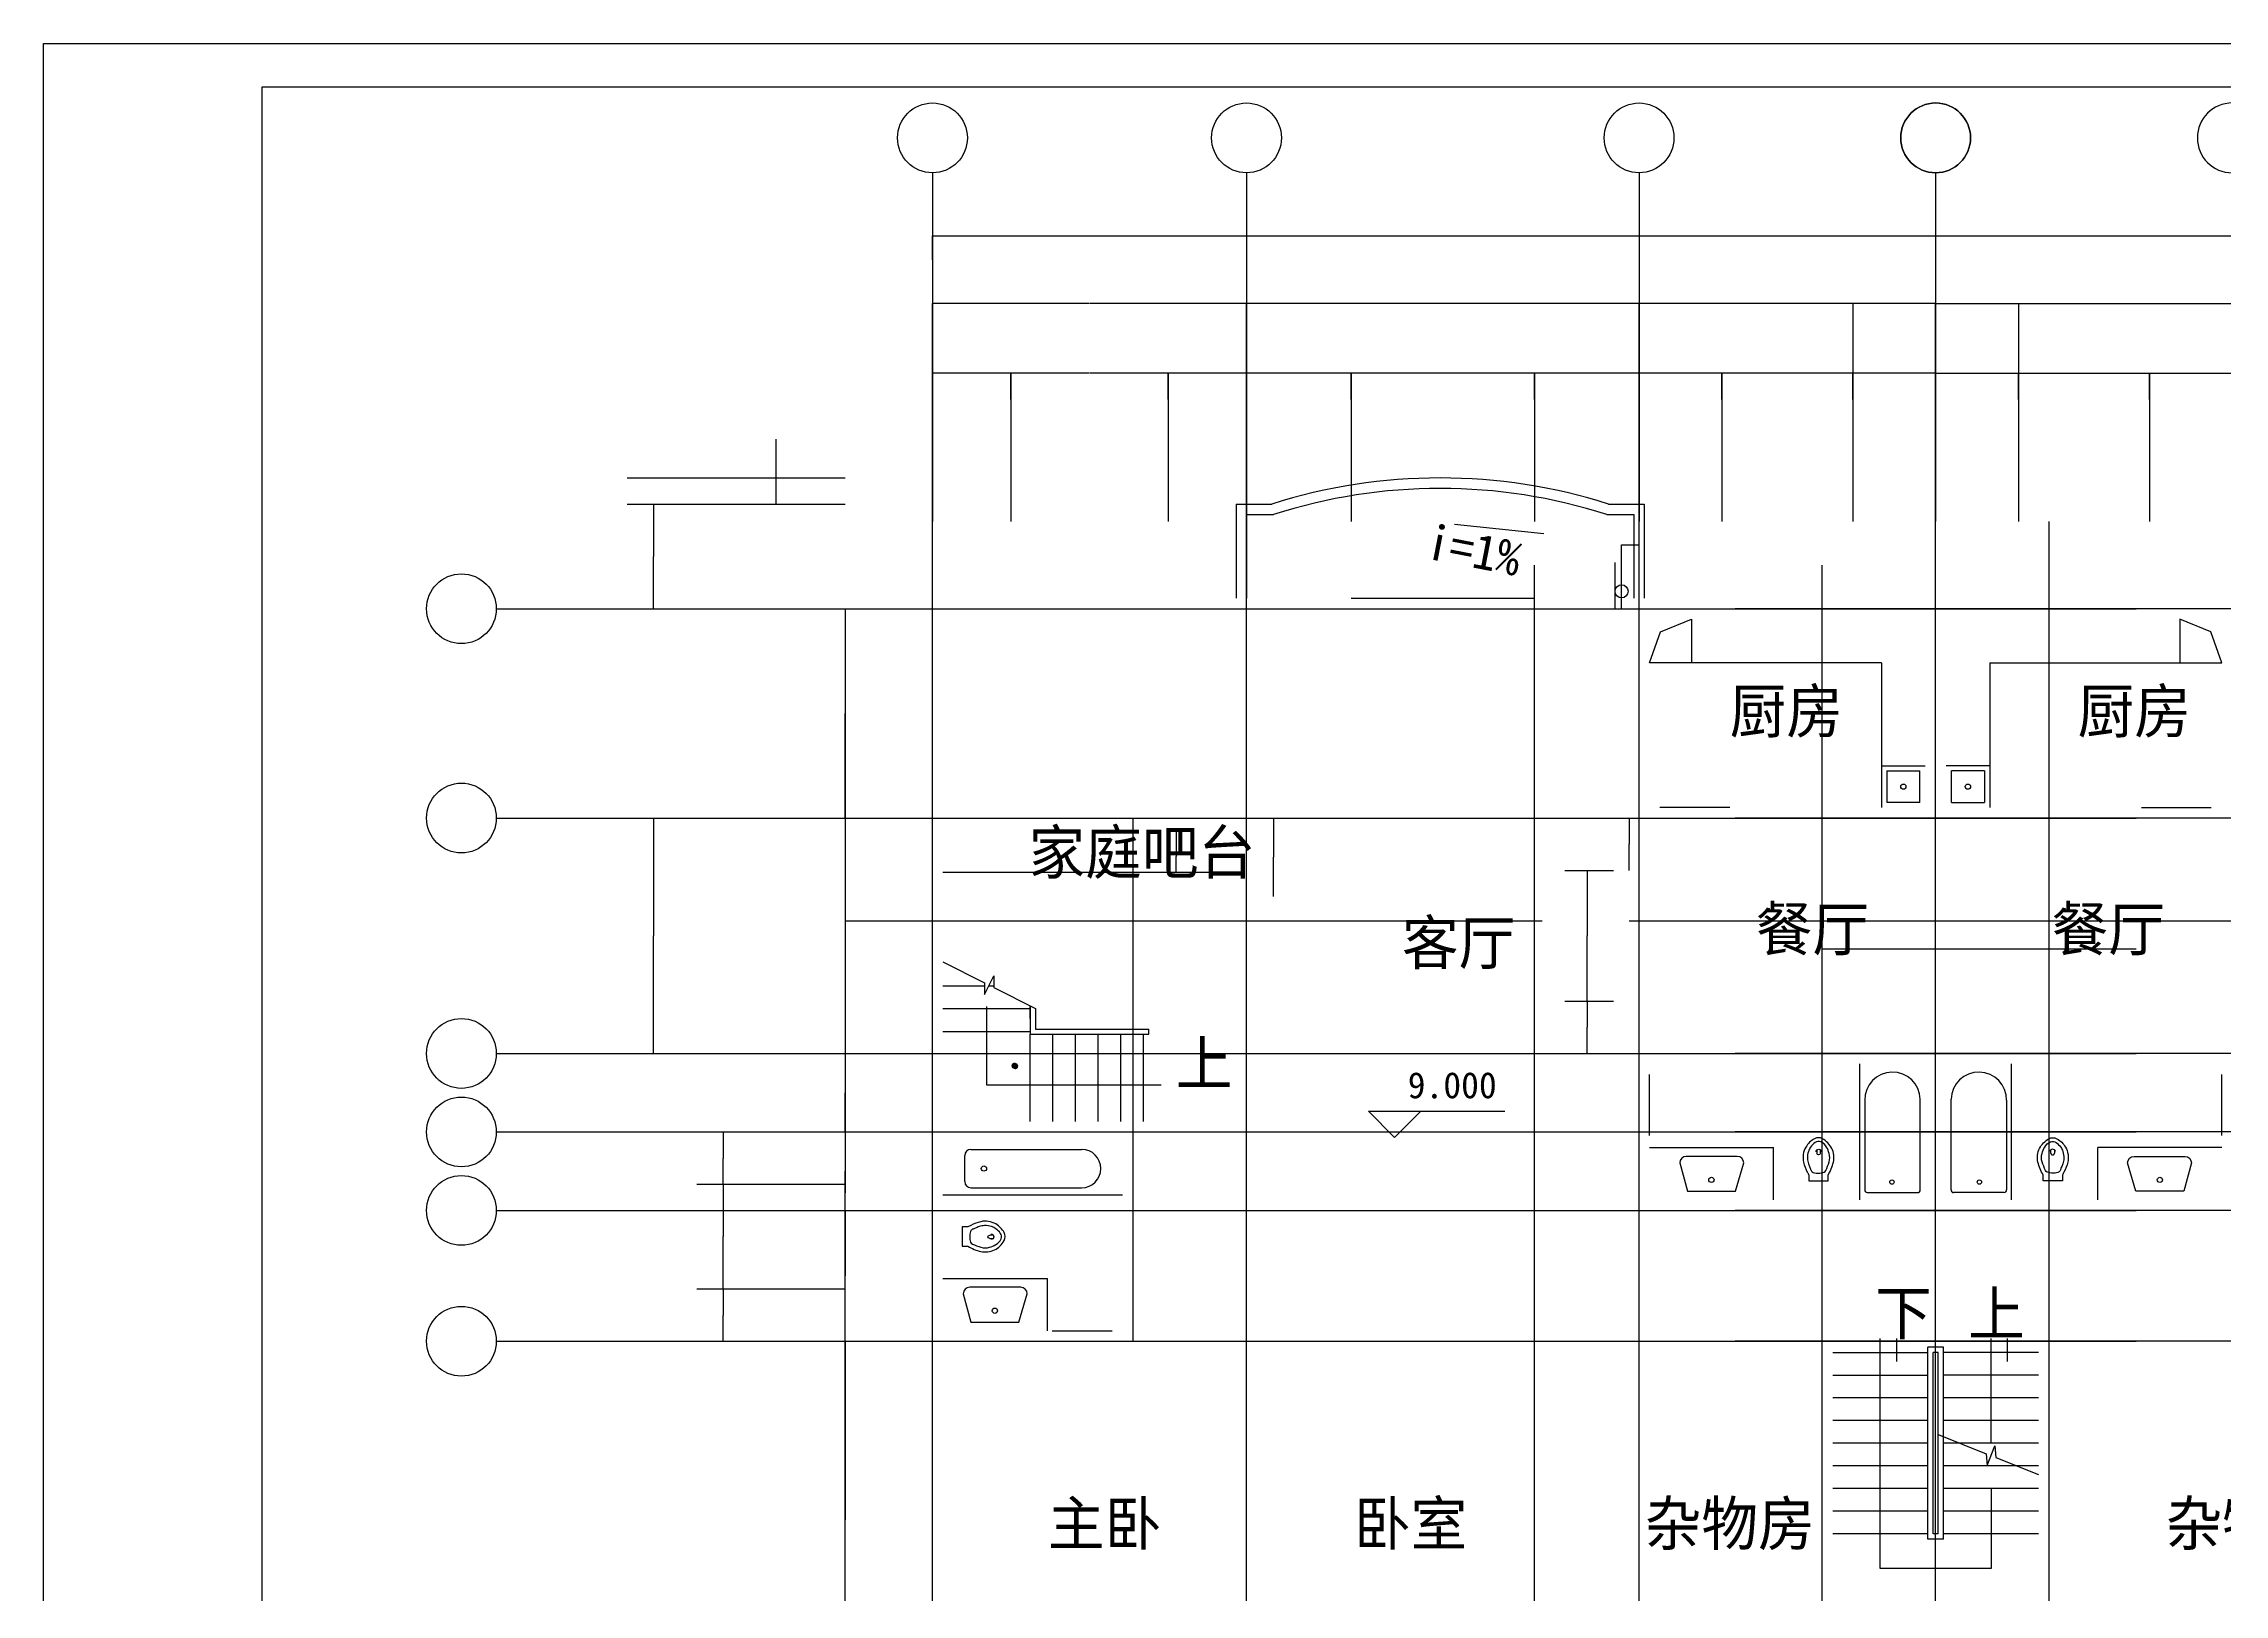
# Model space of a CAD drawing. Header units: metres. Extents: x 338339 to 1133840, y -479113 to 96125.
# Drawn here: x 479077 to 504076, y -171660 to -153876 of the extents above; entities that cross this region are included whole.
import ezdxf

# ---------------------------------------------------------------- set-up
doc = ezdxf.new("R2010")
doc.units = ezdxf.units.M
for name, color, linetype in [('AXIS', 3, 'Continuous'), ('DOTE', 1, 'Continuous'), ('PUB_DIM', 3, 'Continuous'), ('PUB_TEXT', 7, 'Continuous'), ('PUB_TITLE', 4, 'Continuous'), ('STAIR', 2, 'Continuous'), ('WALL', 9, 'Continuous'), ('ZZ-1', 7, 'Continuous')]:
    doc.layers.add(name, color=color, linetype=linetype)
doc.dimstyles.get("Standard").update_dxf_attribs({"dimtxt": 2.5, "dimasz": 2.5, "dimexe": 1.25, "dimexo": 0.625, "dimtad": 1, "dimcen": 2.5, "dimazin": 3, "dimtfac": 1, "dimtmove": 0, "dimatfit": 3})

# ---------------------------------------------------------------- blocks, each defined once
blk = doc.blocks.new('_AXISO')
blk.add_circle((0, 0), 0.5)
blk = doc.blocks.new('$PLAN$00000379')
for p, q in [((-574.82, 18.03), (-536.01, 18.03)), ((-571.79, 18.03), (-571.79, 18.03)), ((-536.01, -21.97), (-576.12, -21.44))]:
    blk.add_line(p, q)
for points in [[(-285, -110, -0.08), (-434.24, -171.11, -0.17), (-591.86, -152.05, -0.15), (-702.09, -45.51, -0.25), (-702.09, 45.51, -0.14), (-606.56, 144.46, -0.19), (-434.24, 171.11, -0.07), (-319.8, 127.98, 0.01), (-285, 110), (-220, 110), (-220, -110)], [(-306.93, -0.87, -0.07), (-317.35, -63.71, -0.22), (-336.99, -85.07, -0.02), (-436.05, -122.27, -0.16), (-533.25, -122.27, -0.08), (-606.18, -91.93, -0.19), (-665.8, -26.45, -0.25), (-657.73, 38.66, -0.08), (-606.18, 90.19, -0.08), (-556.07, 115.14, -0.09), (-476.99, 125.64, -0.07), (-415.74, 114.27, -0.02), (-371.35, 97.08, 0.02), (-336.99, 83.33, -0.16), (-323.76, 73, -0.17), (-307.53, 11.58)]]:
    blk.add_lwpolyline(points, format="xyb", close=True)
for centre, radius, start, end in [((-548.84, -2.59), 33.16, 100.05, 259.95), ((-536.01, -1.97), 20, 270, 90)]:
    blk.add_arc(centre, radius, start, end)
blk = doc.blocks.new('*D204')
for p, q in [((499064.14, -157656.9), (498315.89, -157656.9)), ((498316.14, -157956.9), (498316.14, -157656.9)), ((499816.39, -157656.9), (499068.14, -157656.9)), ((499816.14, -157956.9), (499816.14, -157656.9))]:
    blk.add_line(p, q)
at = {"layer": 'Defpoints'}
for p in [(499816.14, -157656.9), (498316.14, -157956.9), (499816.14, -157956.9)]:
    blk.add_point(p, dxfattribs=at)
at = {"layer": 'PUB_DIM', "insert": (499066.14, -157656.9), "char_height": 1, "attachment_point": 5}
blk.add_mtext('1500', dxfattribs=at)
blk = doc.blocks.new('*D205')
for p, q in [((499064.14, -156856.9), (497365.89, -156856.9)), ((497366.14, -159356.9), (497366.14, -156856.9)), ((500766.39, -156856.9), (499068.14, -156856.9)), ((500766.14, -159356.9), (500766.14, -156856.9))]:
    blk.add_line(p, q)
at = {"layer": 'Defpoints'}
for p in [(500766.14, -156856.9), (497366.14, -159356.9), (500766.14, -159356.9)]:
    blk.add_point(p, dxfattribs=at)
at = {"layer": 'AXIS', "insert": (499066.14, -156856.9), "char_height": 1, "attachment_point": 5}
blk.add_mtext('3400', dxfattribs=at)
blk = doc.blocks.new('*D206')
for p, q in [((489266.14, -156356.9), (489266.14, -156081.9)), ((489266.39, -156081.9), (500763.64, -156081.9)), ((500768.64, -156081.9), (512265.89, -156081.9)), ((512266.14, -156356.9), (512266.14, -156081.9))]:
    blk.add_line(p, q)
at = {"layer": 'Defpoints'}
for p in [(489266.14, -156081.9), (489266.14, -156356.9), (512266.14, -156356.9)]:
    blk.add_point(p, dxfattribs=at)
at = {"layer": 'PUB_DIM', "insert": (500766.14, -156081.9), "char_height": 1, "attachment_point": 5}
blk.add_mtext('23000', dxfattribs=at)
blk = doc.blocks.new('*D207')
for p, q in [((495114.14, -156856.9), (492865.89, -156856.9)), ((492866.14, -159356.9), (492866.14, -156856.9)), ((497366.39, -156856.9), (495118.14, -156856.9)), ((497366.14, -159356.9), (497366.14, -156856.9))]:
    blk.add_line(p, q)
at = {"layer": 'Defpoints'}
for p in [(497366.14, -156856.9), (492866.14, -159356.9), (497366.14, -159356.9)]:
    blk.add_point(p, dxfattribs=at)
at = {"layer": 'AXIS', "insert": (495116.14, -156856.9), "char_height": 1, "attachment_point": 5}
blk.add_mtext('4500', dxfattribs=at)
blk = doc.blocks.new('*D208')
for p, q in [((491064.14, -156856.9), (489265.89, -156856.9)), ((489266.14, -159356.9), (489266.14, -156856.9)), ((492866.39, -156856.9), (491068.14, -156856.9)), ((492866.14, -159356.9), (492866.14, -156856.9))]:
    blk.add_line(p, q)
at = {"layer": 'Defpoints'}
for p in [(492866.14, -156856.9), (489266.14, -159356.9), (492866.14, -159356.9)]:
    blk.add_point(p, dxfattribs=at)
at = {"layer": 'AXIS', "insert": (491066.14, -156856.9), "char_height": 1, "attachment_point": 5}
blk.add_mtext('3600', dxfattribs=at)
blk = doc.blocks.new('*D209')
for p, q in [((488266.14, -160356.9), (488266.14, -161556.9)), ((488265.89, -161556.9), (488265.64, -161556.9)), ((488266.14, -162756.9), (488266.14, -161556.9)), ((488266.14, -161556.9), (488266.14, -161556.9)), ((488266.39, -161556.9), (488266.64, -161556.9))]:
    blk.add_line(p, q)
at = {"layer": 'Defpoints'}
for p in [(488266.14, -160356.9), (488266.14, -161556.9), (488266.14, -162756.9)]:
    blk.add_point(p, dxfattribs=at)
at = {"layer": 'AXIS', "insert": (488266.14, -161555.775), "char_height": 1, "attachment_point": 5}
blk.add_mtext('0', dxfattribs=at)
blk = doc.blocks.new('*D210')
for p, q in [((488266.14, -166356.9), (488266.14, -166806.9)), ((488265.89, -166806.9), (488265.64, -166806.9)), ((488266.14, -167256.9), (488266.14, -166806.9)), ((488266.14, -166806.9), (488266.14, -166806.9)), ((488266.39, -166806.9), (488266.64, -166806.9))]:
    blk.add_line(p, q)
at = {"layer": 'Defpoints'}
for p in [(488266.14, -166356.9), (488266.14, -166806.9), (488266.14, -167256.9)]:
    blk.add_point(p, dxfattribs=at)
at = {"layer": 'AXIS', "insert": (488266.14, -166805.775), "char_height": 1, "attachment_point": 5}
blk.add_mtext('0', dxfattribs=at)
blk = doc.blocks.new('*D211')
for p, q in [((488266.14, -167256.9), (488266.14, -168006.9)), ((488265.89, -168006.9), (488265.64, -168006.9)), ((488266.14, -168756.9), (488266.14, -168006.9)), ((488266.14, -168006.9), (488266.14, -168006.9)), ((488266.39, -168006.9), (488266.64, -168006.9))]:
    blk.add_line(p, q)
at = {"layer": 'Defpoints'}
for p in [(488266.14, -167256.9), (488266.14, -168006.9), (488266.14, -168756.9)]:
    blk.add_point(p, dxfattribs=at)
at = {"layer": 'AXIS', "insert": (488266.14, -168005.775), "char_height": 1, "attachment_point": 5}
blk.add_mtext('0', dxfattribs=at)
blk = doc.blocks.new('*D212')
for p, q in [((488266.14, -168756.9), (488266.14, -170806.9)), ((488265.89, -170806.9), (488265.64, -170806.9)), ((488266.14, -172856.9), (488266.14, -170806.9)), ((488266.14, -170806.9), (488266.14, -170806.9)), ((488266.39, -170806.9), (488266.64, -170806.9))]:
    blk.add_line(p, q)
at = {"layer": 'Defpoints'}
for p in [(488266.14, -168756.9), (488266.14, -170806.9), (488266.14, -172856.9)]:
    blk.add_point(p, dxfattribs=at)
at = {"layer": 'AXIS', "insert": (488266.14, -170805.775), "char_height": 1, "attachment_point": 5}
blk.add_mtext('0', dxfattribs=at)
blk = doc.blocks.new('*D214')
for p, q in [((488266.14, -165456.9), (488266.14, -165906.9)), ((488265.89, -165906.9), (488265.64, -165906.9)), ((488266.14, -166356.9), (488266.14, -165906.9)), ((488266.14, -165906.9), (488266.14, -165906.9)), ((488266.39, -165906.9), (488266.64, -165906.9))]:
    blk.add_line(p, q)
at = {"layer": 'Defpoints'}
for p in [(488266.14, -165456.9), (488266.14, -165906.9), (488266.14, -166356.9)]:
    blk.add_point(p, dxfattribs=at)
at = {"layer": 'AXIS', "insert": (488266.14, -165905.775), "char_height": 1, "attachment_point": 5}
blk.add_mtext('0', dxfattribs=at)
blk = doc.blocks.new('*D215')
for p, q in [((488266.14, -160356.9), (488266.14, -167056.9)), ((488265.89, -167056.9), (488265.64, -167056.9)), ((488266.14, -173756.9), (488266.14, -167056.9)), ((488266.14, -167056.9), (488266.14, -167056.9)), ((488266.39, -167056.9), (488266.64, -167056.9))]:
    blk.add_line(p, q)
at = {"layer": 'Defpoints'}
for p in [(488266.14, -160356.9), (488266.14, -167056.9), (488266.14, -173756.9)]:
    blk.add_point(p, dxfattribs=at)
at = {"layer": 'AXIS', "insert": (488266.14, -167055.775), "char_height": 1, "attachment_point": 5}
blk.add_mtext('0', dxfattribs=at)
blk = doc.blocks.new('*D216')
for p, q in [((486866.14, -166956.9), (486866.14, -167556.9)), ((486865.89, -167556.9), (486865.64, -167556.9)), ((486866.14, -168156.9), (486866.14, -167556.9)), ((486866.14, -167556.9), (486866.14, -167556.9)), ((486866.39, -167556.9), (486866.64, -167556.9))]:
    blk.add_line(p, q)
at = {"layer": 'Defpoints'}
for p in [(486866.14, -166956.9), (486866.14, -167556.9), (486866.14, -168156.9)]:
    blk.add_point(p, dxfattribs=at)
at = {"layer": 'PUB_DIM', "insert": (486866.14, -167555.775), "char_height": 1, "attachment_point": 5}
blk.add_mtext('0', dxfattribs=at)
blk = doc.blocks.new('*D217')
for p, q in [((486866.14, -168156.9), (486866.14, -168462.16)), ((486865.89, -168462.16), (486865.64, -168462.16)), ((486866.14, -168756.9), (486866.14, -168462.16)), ((486866.14, -168462.16), (486866.14, -168462.16)), ((486866.39, -168462.16), (486866.64, -168462.16))]:
    blk.add_line(p, q)
at = {"layer": 'Defpoints'}
for p in [(486866.14, -168156.9), (486866.14, -168462.16), (486866.14, -168756.9)]:
    blk.add_point(p, dxfattribs=at)
at = {"layer": 'PUB_DIM', "insert": (486866.14, -168461.035), "char_height": 1, "attachment_point": 5}
blk.add_mtext('0', dxfattribs=at)
blk = doc.blocks.new('*D218')
for p, q in [((486866.14, -166356.9), (486866.14, -166663.14)), ((486865.89, -166663.14), (486865.64, -166663.14)), ((486866.14, -166956.9), (486866.14, -166663.14)), ((486866.14, -166663.14), (486866.14, -166663.14)), ((486866.39, -166663.14), (486866.64, -166663.14))]:
    blk.add_line(p, q)
at = {"layer": 'Defpoints'}
for p in [(486866.14, -166356.9), (486866.14, -166663.14), (486866.14, -166956.9)]:
    blk.add_point(p, dxfattribs=at)
at = {"layer": 'PUB_DIM', "insert": (486866.14, -166662.015), "char_height": 1, "attachment_point": 5}
blk.add_mtext('0', dxfattribs=at)
blk = doc.blocks.new('*D219')
for p, q in [((486066.14, -159156.9), (486066.14, -159756.9)), ((486065.89, -159756.9), (486065.64, -159756.9)), ((486066.14, -160356.9), (486066.14, -159756.9)), ((486066.14, -159756.9), (486066.14, -159756.9)), ((486066.39, -159756.9), (486066.64, -159756.9))]:
    blk.add_line(p, q)
at = {"layer": 'Defpoints'}
for p in [(486066.14, -159156.9), (486066.14, -159756.9), (486066.14, -160356.9)]:
    blk.add_point(p, dxfattribs=at)
at = {"layer": 'PUB_DIM', "insert": (486066.14, -159755.775), "char_height": 1, "attachment_point": 5}
blk.add_mtext('0', dxfattribs=at)
blk = doc.blocks.new('*D220')
for p, q in [((487474.62, -158413.47), (487474.37, -158413.47)), ((487474.87, -158856.9), (487474.87, -158413.47)), ((487474.87, -159156.9), (487474.87, -158413.47)), ((487474.87, -158413.47), (487474.87, -158413.47)), ((487475.12, -158413.47), (487475.37, -158413.47))]:
    blk.add_line(p, q)
at = {"layer": 'Defpoints'}
for p in [(487474.87, -158413.47), (487474.87, -158856.9), (487474.87, -159156.9)]:
    blk.add_point(p, dxfattribs=at)
at = {"layer": 'PUB_DIM', "insert": (487474.87, -158412.345), "char_height": 1, "attachment_point": 5}
blk.add_mtext('0', dxfattribs=at)
blk = doc.blocks.new('*D221')
for p, q in [((493464.14, -157656.9), (492865.89, -157656.9)), ((492866.14, -157956.9), (492866.14, -157656.9)), ((494066.39, -157656.9), (493468.14, -157656.9)), ((494066.14, -157956.9), (494066.14, -157656.9))]:
    blk.add_line(p, q)
at = {"layer": 'Defpoints'}
for p in [(494066.14, -157656.9), (492866.14, -157956.9), (494066.14, -157956.9)]:
    blk.add_point(p, dxfattribs=at)
at = {"layer": 'PUB_DIM', "insert": (493466.14, -157656.9), "char_height": 1, "attachment_point": 5}
blk.add_mtext('1200', dxfattribs=at)
blk = doc.blocks.new('*D222')
for p, q in [((491064.14, -157656.9), (490165.89, -157656.9)), ((490166.14, -157956.9), (490166.14, -157656.9)), ((491966.39, -157656.9), (491068.14, -157656.9)), ((491966.14, -157956.9), (491966.14, -157656.9))]:
    blk.add_line(p, q)
at = {"layer": 'Defpoints'}
for p in [(491966.14, -157656.9), (490166.14, -157956.9), (491966.14, -157956.9)]:
    blk.add_point(p, dxfattribs=at)
at = {"layer": 'PUB_DIM', "insert": (491066.14, -157656.9), "char_height": 1, "attachment_point": 5}
blk.add_mtext('1800', dxfattribs=at)
blk = doc.blocks.new('*D223')
for p, q in [((489714.64, -157656.9), (489265.89, -157656.9)), ((489266.14, -157956.9), (489266.14, -157656.9)), ((490166.39, -157656.9), (489717.64, -157656.9)), ((490166.14, -157956.9), (490166.14, -157656.9))]:
    blk.add_line(p, q)
at = {"layer": 'Defpoints'}
for p in [(490166.14, -157656.9), (489266.14, -157956.9), (490166.14, -157956.9)]:
    blk.add_point(p, dxfattribs=at)
at = {"layer": 'PUB_DIM', "insert": (489716.14, -157656.9), "char_height": 1, "attachment_point": 5}
blk.add_mtext('900', dxfattribs=at)
blk = doc.blocks.new('*D224')
for p, q in [((492414.64, -157656.9), (491965.89, -157656.9)), ((491966.14, -157956.9), (491966.14, -157656.9)), ((492866.39, -157656.9), (492417.64, -157656.9)), ((492866.14, -157956.9), (492866.14, -157656.9))]:
    blk.add_line(p, q)
at = {"layer": 'Defpoints'}
for p in [(492866.14, -157656.9), (491966.14, -157956.9), (492866.14, -157956.9)]:
    blk.add_point(p, dxfattribs=at)
at = {"layer": 'PUB_DIM', "insert": (492416.14, -157656.9), "char_height": 1, "attachment_point": 5}
blk.add_mtext('900', dxfattribs=at)
blk = doc.blocks.new('*D225')
for p, q in [((496764.14, -157656.9), (496165.89, -157656.9)), ((496166.14, -157956.9), (496166.14, -157656.9)), ((497366.39, -157656.9), (496768.14, -157656.9)), ((497366.14, -157956.9), (497366.14, -157656.9))]:
    blk.add_line(p, q)
at = {"layer": 'Defpoints'}
for p in [(497366.14, -157656.9), (496166.14, -157956.9), (497366.14, -157956.9)]:
    blk.add_point(p, dxfattribs=at)
at = {"layer": 'PUB_DIM', "insert": (496766.14, -157656.9), "char_height": 1, "attachment_point": 5}
blk.add_mtext('1200', dxfattribs=at)
blk = doc.blocks.new('*D226')
for p, q in [((495114.14, -157656.9), (494065.89, -157656.9)), ((494066.14, -157956.9), (494066.14, -157656.9)), ((496166.39, -157656.9), (495118.14, -157656.9)), ((496166.14, -157956.9), (496166.14, -157656.9))]:
    blk.add_line(p, q)
at = {"layer": 'Defpoints'}
for p in [(496166.14, -157656.9), (494066.14, -157956.9), (496166.14, -157956.9)]:
    blk.add_point(p, dxfattribs=at)
at = {"layer": 'PUB_DIM', "insert": (495116.14, -157656.9), "char_height": 1, "attachment_point": 5}
blk.add_mtext('2100', dxfattribs=at)
blk = doc.blocks.new('*D227')
for p, q in [((497839.64, -157656.9), (497365.89, -157656.9)), ((497366.14, -157956.9), (497366.14, -157656.9)), ((498316.39, -157656.9), (497842.64, -157656.9)), ((498316.14, -157956.9), (498316.14, -157656.9))]:
    blk.add_line(p, q)
at = {"layer": 'Defpoints'}
for p in [(498316.14, -157656.9), (497366.14, -157956.9), (498316.14, -157956.9)]:
    blk.add_point(p, dxfattribs=at)
at = {"layer": 'PUB_DIM', "insert": (497841.14, -157656.9), "char_height": 1, "attachment_point": 5}
blk.add_mtext('950', dxfattribs=at)
blk = doc.blocks.new('*D228')
for p, q in [((499816.14, -156862.34), (499816.14, -157656.9)), ((500766.14, -156862.34), (500766.14, -157656.9)), ((500289.64, -157656.9), (499815.89, -157656.9)), ((500766.39, -157656.9), (500292.64, -157656.9))]:
    blk.add_line(p, q)
at = {"layer": 'Defpoints'}
for p in [(499816.14, -156862.34), (500766.14, -156862.34), (500766.14, -157656.9)]:
    blk.add_point(p, dxfattribs=at)
at = {"layer": 'PUB_DIM', "insert": (500291.14, -157656.9), "char_height": 1, "attachment_point": 5}
blk.add_mtext('950', dxfattribs=at)
blk = doc.blocks.new('*D230')
for p, q in [((500766.14, -156862.34), (500766.14, -157656.9)), ((501716.14, -156862.34), (501716.14, -157656.9)), ((500766.39, -157656.9), (501239.64, -157656.9)), ((501242.64, -157656.9), (501715.89, -157656.9))]:
    blk.add_line(p, q)
at = {"layer": 'Defpoints'}
for p in [(500766.14, -156862.34), (501716.14, -156862.34), (500766.14, -157656.9)]:
    blk.add_point(p, dxfattribs=at)
at = {"layer": 'PUB_DIM', "insert": (501241.14, -157656.9), "char_height": 1, "attachment_point": 5}
blk.add_mtext('950', dxfattribs=at)
blk = doc.blocks.new('*D232')
for p, q in [((500766.14, -159356.9), (500766.14, -156856.9)), ((500766.39, -156856.9), (502464.14, -156856.9)), ((502468.14, -156856.9), (504165.89, -156856.9)), ((504166.14, -159356.9), (504166.14, -156856.9))]:
    blk.add_line(p, q)
at = {"layer": 'Defpoints'}
for p in [(500766.14, -156856.9), (500766.14, -159356.9), (504166.14, -159356.9)]:
    blk.add_point(p, dxfattribs=at)
at = {"layer": 'AXIS', "insert": (502466.14, -156856.9), "char_height": 1, "attachment_point": 5}
blk.add_mtext('3400', dxfattribs=at)
blk = doc.blocks.new('*D235')
for p, q in [((501716.14, -157956.9), (501716.14, -157656.9)), ((501716.39, -157656.9), (502464.14, -157656.9)), ((502468.14, -157656.9), (503215.89, -157656.9)), ((503216.14, -157956.9), (503216.14, -157656.9))]:
    blk.add_line(p, q)
at = {"layer": 'Defpoints'}
for p in [(501716.14, -157656.9), (501716.14, -157956.9), (503216.14, -157956.9)]:
    blk.add_point(p, dxfattribs=at)
at = {"layer": 'PUB_DIM', "insert": (502466.14, -157656.9), "char_height": 1, "attachment_point": 5}
blk.add_mtext('1500', dxfattribs=at)
blk = doc.blocks.new('*D236')
for p, q in [((503216.14, -157956.9), (503216.14, -157656.9)), ((503216.39, -157656.9), (503689.64, -157656.9)), ((503692.64, -157656.9), (504165.89, -157656.9)), ((504166.14, -157956.9), (504166.14, -157656.9))]:
    blk.add_line(p, q)
at = {"layer": 'Defpoints'}
for p in [(503216.14, -157656.9), (503216.14, -157956.9), (504166.14, -157956.9)]:
    blk.add_point(p, dxfattribs=at)
at = {"layer": 'PUB_DIM', "insert": (503691.14, -157656.9), "char_height": 1, "attachment_point": 5}
blk.add_mtext('950', dxfattribs=at)
blk = doc.blocks.new('*D241')
for p, q in [((486066.14, -162756.9), (486066.14, -164106.9)), ((486065.89, -164106.9), (486065.64, -164106.9)), ((486066.14, -165456.9), (486066.14, -164106.9)), ((486066.14, -164106.9), (486066.14, -164106.9)), ((486066.39, -164106.9), (486066.64, -164106.9))]:
    blk.add_line(p, q)
at = {"layer": 'Defpoints'}
for p in [(486066.14, -162756.9), (486066.14, -164106.9), (486066.14, -165456.9)]:
    blk.add_point(p, dxfattribs=at)
at = {"layer": 'PUB_DIM', "insert": (486066.14, -164105.775), "char_height": 1, "attachment_point": 5}
blk.add_mtext('0', dxfattribs=at)
blk = doc.blocks.new('*D242')
for p, q in [((497090.89, -159828.25), (497090.64, -159828.25)), ((497091.14, -160356.9), (497091.14, -159828.25)), ((497091.14, -160156.9), (497091.14, -159828.25)), ((497091.14, -159828.25), (497091.14, -159828.25)), ((497091.39, -159828.25), (497091.64, -159828.25))]:
    blk.add_line(p, q)
at = {"layer": 'Defpoints'}
for p in [(497091.14, -159828.25), (497091.14, -160156.9), (497091.14, -160356.9)]:
    blk.add_point(p, dxfattribs=at)
at = {"layer": 'PUB_DIM', "insert": (497091.14, -159827.125), "char_height": 1, "attachment_point": 5}
blk.add_mtext('0', dxfattribs=at)
blk = doc.blocks.new('*D243')
for p, q in [((497166.14, -160356.9), (497166.14, -159623.43)), ((497166.39, -159623.43), (497264.64, -159623.43)), ((497267.64, -159623.43), (497365.89, -159623.43)), ((497366.14, -160356.9), (497366.14, -159623.43))]:
    blk.add_line(p, q)
at = {"layer": 'Defpoints'}
for p in [(497166.14, -159623.43), (497166.14, -160356.9), (497366.14, -160356.9)]:
    blk.add_point(p, dxfattribs=at)
at = {"layer": 'PUB_DIM', "insert": (497266.14, -159623.43), "char_height": 1, "attachment_point": 5}
blk.add_mtext('200', dxfattribs=at)
blk = doc.blocks.new('*D250')
for p, q in [((493173.7, -162756.9), (493173.7, -163206.9)), ((493173.45, -163206.9), (493173.2, -163206.9)), ((493173.7, -163656.9), (493173.7, -163206.9)), ((493173.7, -163206.9), (493173.7, -163206.9)), ((493173.95, -163206.9), (493174.2, -163206.9))]:
    blk.add_line(p, q)
at = {"layer": 'Defpoints'}
for p in [(493173.7, -162756.9), (493173.7, -163206.9), (493173.7, -163656.9)]:
    blk.add_point(p, dxfattribs=at)
at = {"layer": 'PUB_DIM', "insert": (493173.7, -163205.775), "char_height": 1, "attachment_point": 5}
blk.add_mtext('0', dxfattribs=at)
blk = doc.blocks.new('*D251')
for p, q in [((492059.98, -162876.9), (492059.98, -163197.96)), ((492059.73, -163197.96), (492059.48, -163197.96)), ((492059.98, -163376.9), (492059.98, -163197.96)), ((492059.98, -163197.96), (492059.98, -163197.96)), ((492060.23, -163197.96), (492060.48, -163197.96))]:
    blk.add_line(p, q)
at = {"layer": 'Defpoints'}
for p in [(492059.98, -162876.9), (492059.98, -163197.96), (492059.98, -163376.9)]:
    blk.add_point(p, dxfattribs=at)
at = {"layer": 'PUB_DIM', "insert": (492059.98, -163196.835), "char_height": 1, "attachment_point": 5}
blk.add_mtext('0', dxfattribs=at)
blk = doc.blocks.new('*D252')
for p, q in [((497253.15, -162756.9), (497253.15, -163056.9)), ((497252.9, -163056.9), (497252.65, -163056.9)), ((497253.15, -163356.9), (497253.15, -163056.9)), ((497253.15, -163056.9), (497253.15, -163056.9)), ((497253.4, -163056.9), (497253.65, -163056.9))]:
    blk.add_line(p, q)
at = {"layer": 'Defpoints'}
for p in [(497253.15, -162756.9), (497253.15, -163056.9), (497253.15, -163356.9)]:
    blk.add_point(p, dxfattribs=at)
at = {"layer": 'PUB_DIM', "insert": (497253.15, -163055.775), "char_height": 1, "attachment_point": 5}
blk.add_mtext('0', dxfattribs=at)
blk = doc.blocks.new('*D253')
for p, q in [((496771.85, -163356.9), (496771.85, -164106.9)), ((496771.6, -164106.9), (496771.35, -164106.9)), ((496771.85, -164856.9), (496771.85, -164106.9)), ((496771.85, -164106.9), (496771.85, -164106.9)), ((496772.1, -164106.9), (496772.35, -164106.9))]:
    blk.add_line(p, q)
at = {"layer": 'Defpoints'}
for p in [(496771.85, -163356.9), (496771.85, -164106.9), (496771.85, -164856.9)]:
    blk.add_point(p, dxfattribs=at)
at = {"layer": 'PUB_DIM', "insert": (496771.85, -164105.775), "char_height": 1, "attachment_point": 5}
blk.add_mtext('0', dxfattribs=at)
blk = doc.blocks.new('*D254')
for p, q in [((496771.85, -164856.9), (496771.85, -165156.9)), ((496771.6, -165156.9), (496771.35, -165156.9)), ((496771.85, -165456.9), (496771.85, -165156.9)), ((496771.85, -165156.9), (496771.85, -165156.9)), ((496772.1, -165156.9), (496772.35, -165156.9))]:
    blk.add_line(p, q)
at = {"layer": 'Defpoints'}
for p in [(496771.85, -164856.9), (496771.85, -165156.9), (496771.85, -165456.9)]:
    blk.add_point(p, dxfattribs=at)
at = {"layer": 'PUB_DIM', "insert": (496771.85, -165155.775), "char_height": 1, "attachment_point": 5}
blk.add_mtext('0', dxfattribs=at)

msp = doc.modelspace()

# ---------------------------------------------------------------- hatches: boundary and pattern name
h = msp.add_hatch()
h.set_pattern_fill('SOLID')
h.paths.add_polyline_path([(490180.24, -165599.63, 1), (490240.24, -165599.63, 1)])

# ---------------------------------------------------------------- linework, layer by layer
for p, q in [((492746.14, -159156.9), (492746.14, -160236.9)), ((492746.14, -159156.9), (493156.14, -159156.9)), ((497016.14, -159156.9), (497426.14, -159156.9)), ((497016.14, -159156.9), (497426.14, -159156.9)), ((497426.14, -159156.9), (497426.14, -160236.9)), ((492866.14, -159276.9), (492866.14, -160236.9)), ((492866.14, -159276.9), (493174.88, -159276.9)), ((496997.39, -159276.9), (497306.14, -159276.9)), ((497306.14, -159276.9), (497306.14, -160236.9)), ((494066.14, -160236.9), (496166.14, -160236.9)), ((497611, -160622.5), (497966.14, -160476.9)), ((503921.27, -160622.5), (503566.14, -160476.9)), ((497486.14, -160976.9), (497611, -160622.5)), ((504046.14, -160976.9), (503921.27, -160622.5)), ((500146.14, -160976.9), (497966.14, -160976.9)), ((500146.14, -160976.9), (500146.14, -162636.9)), ((501386.14, -160976.9), (501386.14, -162636.9)), ((501386.14, -160976.9), (503566.14, -160976.9)), ((500146.14, -162156.9), (500646.14, -162156.9)), ((500206.14, -162216.9), (500586.14, -162216.9)), ((500206.14, -162216.9), (500206.14, -162576.9)), ((500586.14, -162576.9), (500586.14, -162216.9)), ((501386.14, -162156.9), (500886.14, -162156.9)), ((500946.14, -162576.9), (500946.14, -162216.9)), ((501326.14, -162216.9), (500946.14, -162216.9)), ((501326.14, -162216.9), (501326.14, -162576.9)), ((498406.14, -162636.9), (497606.14, -162636.9)), ((500586.14, -162576.9), (500206.14, -162576.9)), ((500946.14, -162576.9), (501326.14, -162576.9)), ((503126.14, -162636.9), (503926.14, -162636.9)), ((496514.1, -162756.9), (497072.7, -162756.9)), ((489386.14, -163376.9), (492746.14, -163376.9)), ((496514.1, -163356.9), (497072.7, -163356.9)), ((489862.52, -164686.9), (489386.14, -164686.9)), ((489969.85, -164686.9), (489909.22, -164686.9)), ((490386.14, -164946.9), (489386.14, -164946.9)), ((490386.14, -164909.93), (490386.14, -165236.9)), ((490386.14, -165056.9), (490386.14, -164909.93)), ((490446.14, -164940.15), (490446.14, -165176.9)), ((496514.1, -164856.9), (497072.7, -164856.9)), ((490386.14, -165206.9), (489386.14, -165206.9)), ((490386.14, -165236.9), (491746.14, -165236.9)), ((490386.14, -165236.9), (491746.14, -165236.9)), ((490386.14, -166236.9), (490386.14, -165236.9)), ((490446.14, -165176.9), (491746.14, -165176.9)), ((490646.14, -166236.9), (490646.14, -165236.9)), ((490906.14, -166236.9), (490906.14, -165236.9)), ((491166.14, -166236.9), (491166.14, -165236.9)), ((491426.14, -166236.9), (491426.14, -165236.9)), ((491686.14, -166236.9), (491686.14, -165236.9)), ((491746.14, -165236.9), (491746.14, -165176.9)), ((496514.1, -165456.9), (497072.7, -165456.9)), ((497486.14, -166396.9), (497486.14, -165696.9)), ((499896.14, -167136.9), (499896.14, -165576.9)), ((501636.14, -167136.9), (501636.14, -165576.9)), ((504046.14, -166396.9), (504046.14, -165696.9)), ((499952.52, -165993.99), (499952.62, -167021.51)), ((500589.68, -167021.8), (500589.76, -165982.32)), ((500942.59, -167021.8), (500942.51, -165982.32)), ((501579.76, -165993.99), (501579.65, -167021.51)), ((489636.14, -166926.9), (489636.14, -166626.9)), ((489706.14, -166556.9), (490976.14, -166556.9)), ((497486.14, -166536.9), (498905.89, -166536.9)), ((498905.89, -167136.9), (498905.89, -166536.9)), ((502626.38, -167136.9), (502626.38, -166536.9)), ((504046.14, -166536.9), (502626.38, -166536.9)), ((489706.14, -166996.9), (490976.14, -166996.9)), ((489386.14, -167076.9), (491446.14, -167076.9)), ((499982.6, -167051.51), (500559.67, -167051.8)), ((501549.67, -167051.51), (500972.6, -167051.8)), ((489386.14, -168036.9), (490586.33, -168036.9)), ((490586.33, -168636.9), (490586.33, -168036.9)), ((490636.45, -168638.71), (491326.14, -168636.9)), ((499586.14, -168886.9), (500676.14, -168886.9)), ((500676.14, -171026.9), (500676.14, -168826.9)), ((500856.14, -168826.9), (500676.14, -168826.9)), ((500736.14, -170966.9), (500736.14, -168886.9)), ((500796.14, -168886.9), (500736.14, -168886.9)), ((500796.14, -170966.9), (500796.14, -168886.9)), ((500856.14, -171026.9), (500856.14, -168826.9)), ((501946.14, -168886.9), (500856.14, -168886.9)), ((499586.14, -169146.9), (500676.14, -169146.9)), ((501946.14, -169146.9), (500856.14, -169146.9)), ((500676.14, -169406.9), (499586.14, -169406.9)), ((501946.14, -169406.9), (500856.14, -169406.9)), ((500676.14, -169666.9), (499586.14, -169666.9)), ((501946.14, -169666.9), (500856.14, -169666.9)), ((500676.14, -169926.9), (499586.14, -169926.9)), ((501946.14, -169926.9), (500856.14, -169926.9)), ((500676.14, -170186.9), (499586.14, -170186.9)), ((501946.14, -170186.9), (500856.14, -170186.9)), ((500676.14, -170446.9), (499586.14, -170446.9)), ((501946.14, -170446.9), (500856.14, -170446.9)), ((500676.14, -170706.9), (499586.14, -170706.9)), ((501946.14, -170706.9), (500856.14, -170706.9)), ((500676.14, -170966.9), (499586.14, -170966.9)), ((500796.14, -170966.9), (500736.14, -170966.9)), ((501946.14, -170966.9), (500856.14, -170966.9)), ((500856.14, -171026.9), (500676.14, -171026.9))]:
    msp.add_line(p, q)
for centre, radius in [((497166.14, -160156.9), 75), ((500396.14, -162396.9), 30), ((501136.14, -162396.9), 30), ((490210.24, -165599.63), 30), ((489856.14, -166776.9), 30), ((498195.51, -166907.02), 30), ((500264.88, -166931.57), 25), ((501267.39, -166931.57), 25), ((503336.76, -166907.02), 30), ((489981.95, -168407.02), 30)]:
    msp.add_circle(centre, radius)
for centre, radius, start, end in [((495086.14, -165215.07), 6358.17, 72.33, 107.67), ((495086.14, -165215.07), 6238.17, 72.16, 107.84), ((500271.18, -165990.1), 318.68, 1.4, 180.7), ((501261.1, -165990.1), 318.68, 359.3, 178.6), ((489706.14, -166626.9), 70, 90, 180), ((490976.14, -166776.9), 220, 270, 90), ((489706.14, -166926.9), 70, 180, 270), ((499982.62, -167021.51), 30, 180.01, 269.97), ((500559.68, -167021.8), 30, 269.97, 360), ((500972.59, -167021.8), 30, 180, 270.03), ((501549.65, -167021.51), 30, 270.03, 359.99)]:
    msp.add_arc(centre, radius, start, end)
at = {"layer": 'AXIS'}
for p, q in [((489266.14, -155356.9), (489266.14, -159356.9)), ((492866.14, -155356.9), (492866.14, -159356.9)), ((497366.14, -155356.9), (497366.14, -159356.9)), ((500766.14, -155356.9), (500766.14, -159356.9)), ((500766.14, -155356.9), (500766.14, -159356.9)), ((490166.14, -157656.9), (490166.14, -159356.9)), ((491966.14, -157656.9), (491966.14, -159356.9)), ((494066.14, -157656.9), (494066.14, -159356.9)), ((496166.14, -157656.9), (496166.14, -159356.9)), ((498316.14, -157656.9), (498316.14, -159356.9)), ((499816.14, -157656.9), (499816.14, -159356.9)), ((501716.14, -157656.9), (501716.14, -159356.9)), ((503216.14, -157656.9), (503216.14, -159356.9)), ((485766.14, -158856.9), (488266.14, -158856.9)), ((485766.14, -159156.9), (488266.14, -159156.9)), ((484266.14, -160356.9), (488266.14, -160356.9)), ((484266.14, -162756.9), (488266.14, -162756.9)), ((484266.14, -165456.9), (488266.14, -165456.9)), ((484266.14, -166356.9), (488266.14, -166356.9)), ((486566.14, -166956.9), (488266.14, -166956.9)), ((484266.14, -167256.9), (488266.14, -167256.9)), ((486566.14, -168156.9), (488266.14, -168156.9)), ((484266.14, -168756.9), (488266.14, -168756.9))]:
    msp.add_line(p, q, dxfattribs=at)
at = {"layer": 'DOTE'}
for p, q in [((489266.14, -174756.9), (489266.14, -159356.9)), ((492866.14, -174756.9), (492866.14, -159356.9)), ((497366.14, -174256.9), (497366.14, -159356.9)), ((500766.14, -174256.9), (500766.14, -159356.9)), ((502066.14, -174756.9), (502066.14, -159356.9)), ((496166.14, -174756.9), (496166.14, -159856.9)), ((499466.14, -174756.9), (499466.14, -159856.9)), ((502066.14, -174756.9), (502066.14, -159856.9)), ((488266.14, -160356.9), (503066.14, -160356.9)), ((513266.14, -160356.9), (498466.14, -160356.9)), ((488266.14, -162756.9), (503066.14, -162756.9)), ((491566.14, -168756.9), (491566.14, -162756.9)), ((513266.14, -162756.9), (498466.14, -162756.9)), ((488266.14, -163936.9), (496256.42, -163936.9)), ((497253.15, -163936.9), (508666.14, -163936.9)), ((499466.14, -164256.9), (503066.14, -164256.9)), ((488266.14, -165456.9), (503066.14, -165456.9)), ((513489.42, -165456.9), (498466.14, -165456.9)), ((488266.14, -166356.9), (503066.14, -166356.9)), ((513266.14, -166356.9), (498466.14, -166356.9)), ((488266.14, -167256.9), (503066.14, -167256.9)), ((513266.14, -167256.9), (498466.14, -167256.9)), ((488266.14, -168756.9), (503066.14, -168756.9)), ((513266.14, -168756.9), (498466.14, -168756.9))]:
    msp.add_line(p, q, dxfattribs=at)
at = {"layer": 'PUB_DIM'}
for p, q in [((494562.75, -166420.45), (494262.75, -166120.45)), ((494262.75, -166120.45), (494862.75, -166120.45)), ((494862.75, -166120.45), (494562.75, -166420.45)), ((494562.75, -166120.45), (495825.61, -166120.45))]:
    msp.add_line(p, q, dxfattribs=at)
for points in [[(496274.32, -159497.49), (495249.19, -159392.13)], [(489886.14, -164916.9), (489886.14, -165818.28), (491886.21, -165818.28)], [(501401.14, -170446.9), (501401.14, -171363.26), (500131.14, -171363.26), (500131.14, -168725.79)], [(500315.93, -168725.79), (500315.93, -168991.27)], [(501401.14, -169926.9), (501401.14, -168725.79)], [(501585.93, -168725.79), (501585.93, -168991.27)]]:
    msp.add_lwpolyline(points, dxfattribs=at)
at = {"layer": 'PUB_TITLE'}
for points in [[(479076.51, -183575.78), (479076.51, -153875.78), (521076.51, -153875.78), (521076.51, -183575.78)], [(481576.51, -183075.78), (520576.51, -183075.78), (520576.51, -154375.78), (481576.51, -154375.78)]]:
    msp.add_lwpolyline(points, close=True, dxfattribs=at)
at = {"layer": 'STAIR'}
for p, q in [((489386.14, -164406.19), (489862.55, -164646.18)), ((489862.15, -164780.34), (489970.12, -164566)), ((489862.55, -164646.18), (489862.15, -164780.34)), ((489970.12, -164566), (489969.72, -164700.17)), ((489969.72, -164700.17), (490446.14, -164940.15)), ((500796.14, -169826.75), (501345.43, -170046.6)), ((501356.54, -170180.31), (501445.73, -169957.49)), ((501445.73, -169957.49), (501456.84, -170091.19)), ((501345.43, -170046.6), (501356.54, -170180.31)), ((501456.84, -170091.19), (501946.14, -170287.04))]:
    msp.add_line(p, q, dxfattribs=at)
at = {"layer": 'WALL'}
for p, q in [((497966.14, -160476.9), (497966.14, -160976.9)), ((503566.14, -160476.9), (503566.14, -160976.9)), ((497966.14, -160976.9), (497486.14, -160976.9)), ((503566.14, -160976.9), (504046.14, -160976.9))]:
    msp.add_line(p, q, dxfattribs=at)
at = {"layer": 'ZZ-1'}
for points in [[(497833, -166711.66), (497921.12, -167036.7), (498469.91, -167036.7), (498565.6, -166711.66, 0.41), (498491.04, -166637.1), (497907.56, -166637.1, 0.41), (497833, -166711.66)], [(503699.27, -166711.66), (503611.15, -167036.7), (503062.36, -167036.7), (502966.67, -166711.66, -0.41), (503041.23, -166637.1), (503624.71, -166637.1, -0.41), (503699.27, -166711.66)], [(489619.43, -168211.66), (489707.56, -168536.7), (490256.34, -168536.7), (490352.03, -168211.66, 0.41), (490277.47, -168137.1), (489694, -168137.1, 0.41), (489619.43, -168211.66)]]:
    msp.add_lwpolyline(points, format="xyb", dxfattribs=at)

# ---------------------------------------------------------------- block references
at = {"xscale": -1, "rotation": 90}
msp.add_blockref('$PLAN$00000379', (499422.8, -167136.9), dxfattribs=at)
at = {"rotation": 270}
msp.add_blockref('$PLAN$00000379', (502109.47, -167136.9), dxfattribs=at)
at = {"xscale": -1}
msp.add_blockref('$PLAN$00000379', (489386.14, -167556.9), dxfattribs=at)
at = {"layer": 'AXIS', "yscale": 800, "zscale": 800}
for p, xscale in [((489266.14, -154956.9), 800), ((492866.14, -154956.9), 800), ((497366.14, -154956.9), 800), ((500766.14, -154956.9), 800), ((500766.14, -154956.9), -800), ((504166.14, -154956.9), -800), ((483866.14, -160356.9), 800), ((483866.14, -162756.9), 800), ((483866.14, -165456.9), 800), ((483866.14, -166356.9), 800), ((483866.14, -167256.9), 800), ((483866.14, -168756.9), 800)]:
    msp.add_blockref('_AXISO', p, dxfattribs=dict(at, xscale=xscale))

# ---------------------------------------------------------------- texts
at = {"layer": 'PUB_DIM'}
msp.add_text('9.000', height=300, dxfattribs=at).set_placement((494714.18, -165970.45))
at = {"layer": 'PUB_TEXT'}
msp.add_text('i=1%', height=400, rotation=349.05, dxfattribs=at).set_placement((494898.31, -159775.42))
for s, p in [('厨房', (498404.68, -161780.62)), ('厨房', (502393.73, -161780.62)), ('家庭吧台', (490366.69, -163399.57)), ('餐厅', (498703.51, -164279.15)), ('餐厅', (502094.91, -164279.15)), ('客厅', (494647.74, -164436.29)), ('上', (492056.21, -165818.28)), ('下', (500071.96, -168681.27)), ('上', (501137.01, -168690.17)), ('主卧', (490589.37, -171098.2)), ('卧室', (494096.96, -171098.2)), ('杂物房', (497430.62, -171098.2)), ('杂物房', (503402.44, -171098.2))]:
    msp.add_text(s, height=500, dxfattribs=at).set_placement(p)

# ---------------------------------------------------------------- dimensions: what is measured, and where the dimension line sits
at = {"layer": 'AXIS'}
for base, p1, p2, picture, middle in [((492866.14, -156856.9), (492866.14, -159356.9), (489266.14, -159356.9), '*D208', (491066.14, -156856.9)), ((497366.14, -156856.9), (497366.14, -159356.9), (492866.14, -159356.9), '*D207', (495116.14, -156856.9)), ((500766.14, -156856.9), (500766.14, -159356.9), (497366.14, -159356.9), '*D205', (499066.14, -156856.9)), ((500766.14, -156856.9), (500766.14, -159356.9), (504166.14, -159356.9), '*D232', (502466.14, -156856.9)), ((488266.14, -161556.9), (488266.14, -160356.9), (488266.14, -162756.9), '*D209', (488266.14, -161555.775)), ((488266.14, -167056.9), (488266.14, -160356.9), (488266.14, -173756.9), '*D215', (488266.14, -167055.775)), ((488266.14, -165906.9), (488266.14, -165456.9), (488266.14, -166356.9), '*D214', (488266.14, -165905.775)), ((488266.14, -166806.9), (488266.14, -166356.9), (488266.14, -167256.9), '*D210', (488266.14, -166805.775)), ((488266.14, -168006.9), (488266.14, -167256.9), (488266.14, -168756.9), '*D211', (488266.14, -168005.775)), ((488266.14, -170806.9), (488266.14, -168756.9), (488266.14, -172856.9), '*D212', (488266.14, -170805.775))]:
    dim = msp.add_linear_dim(base=base, p1=p1, p2=p2, dimstyle='Standard', dxfattribs=at)
    dim.commit()
    dim.dimension.update_dxf_attribs({"geometry": picture, "text_midpoint": middle})
at = {"layer": 'PUB_DIM'}
for base, p1, p2, picture, middle in [((489266.14, -156081.9), (489266.14, -156356.9), (512266.14, -156356.9), '*D206', (500766.14, -156081.9)), ((500766.14, -157656.9), (500766.14, -156862.34), (499816.14, -156862.34), '*D228', (500291.14, -157656.9)), ((500766.14, -157656.9), (500766.14, -156862.34), (501716.14, -156862.34), '*D230', (501241.14, -157656.9)), ((490166.14, -157656.9), (490166.14, -157956.9), (489266.14, -157956.9), '*D223', (489716.14, -157656.9)), ((491966.14, -157656.9), (491966.14, -157956.9), (490166.14, -157956.9), '*D222', (491066.14, -157656.9)), ((492866.14, -157656.9), (492866.14, -157956.9), (491966.14, -157956.9), '*D224', (492416.14, -157656.9)), ((494066.14, -157656.9), (494066.14, -157956.9), (492866.14, -157956.9), '*D221', (493466.14, -157656.9)), ((496166.14, -157656.9), (496166.14, -157956.9), (494066.14, -157956.9), '*D226', (495116.14, -157656.9)), ((497366.14, -157656.9), (497366.14, -157956.9), (496166.14, -157956.9), '*D225', (496766.14, -157656.9)), ((498316.14, -157656.9), (498316.14, -157956.9), (497366.14, -157956.9), '*D227', (497841.14, -157656.9)), ((499816.14, -157656.9), (499816.14, -157956.9), (498316.14, -157956.9), '*D204', (499066.14, -157656.9)), ((501716.14, -157656.9), (501716.14, -157956.9), (503216.14, -157956.9), '*D235', (502466.14, -157656.9)), ((503216.14, -157656.9), (503216.14, -157956.9), (504166.14, -157956.9), '*D236', (503691.14, -157656.9)), ((487474.87, -158413.47), (487474.87, -158856.9), (487474.87, -159156.9), '*D220', (487474.87, -158412.345)), ((486066.14, -159756.9), (486066.14, -159156.9), (486066.14, -160356.9), '*D219', (486066.14, -159755.775)), ((497166.14, -159623.43), (497166.14, -160356.9), (497366.14, -160356.9), '*D243', (497266.14, -159623.43)), ((497091.14, -159828.25), (497091.14, -160356.9), (497091.14, -160156.9), '*D242', (497091.14, -159827.125)), ((486066.14, -164106.9), (486066.14, -165456.9), (486066.14, -162756.9), '*D241', (486066.14, -164105.775)), ((492059.98, -163197.96), (492059.98, -163376.9), (492059.98, -162876.9), '*D251', (492059.98, -163196.835)), ((493173.7, -163206.9), (493173.7, -163656.9), (493173.7, -162756.9), '*D250', (493173.7, -163205.775)), ((497253.15, -163056.9), (497253.15, -162756.9), (497253.15, -163356.9), '*D252', (497253.15, -163055.775)), ((496771.85, -164106.9), (496771.85, -163356.9), (496771.85, -164856.9), '*D253', (496771.85, -164105.775)), ((496771.85, -165156.9), (496771.85, -164856.9), (496771.85, -165456.9), '*D254', (496771.85, -165155.775)), ((486866.14, -166663.14), (486866.14, -166956.9), (486866.14, -166356.9), '*D218', (486866.14, -166662.015)), ((486866.14, -167556.9), (486866.14, -168156.9), (486866.14, -166956.9), '*D216', (486866.14, -167555.775)), ((486866.14, -168462.16), (486866.14, -168756.9), (486866.14, -168156.9), '*D217', (486866.14, -168461.035))]:
    dim = msp.add_linear_dim(base=base, p1=p1, p2=p2, dimstyle='Standard', dxfattribs=at)
    dim.commit()
    dim.dimension.update_dxf_attribs({"geometry": picture, "text_midpoint": middle})

doc.saveas('drawing.dxf')
